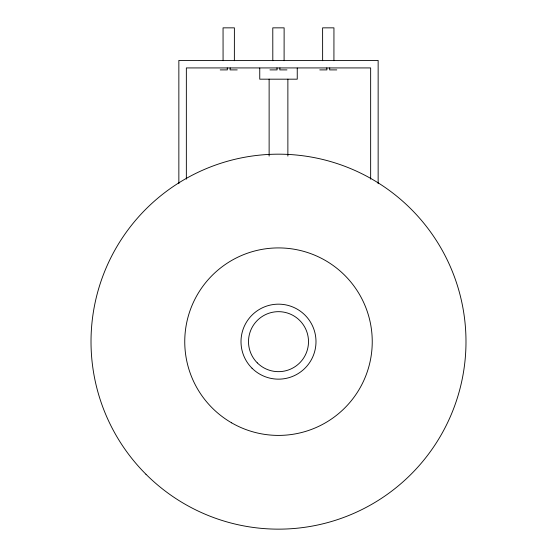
<?xml version="1.0" encoding="UTF-8"?>
<svg xmlns="http://www.w3.org/2000/svg" width="557" height="557" viewBox="0 0 557 557"><rect width="100%" height="100%" fill="white"/><g stroke="black" fill="none" stroke-linecap="round" stroke-linejoin="round"><path stroke-width="0.84" d="M234.365 60.699L234.393 27.85L223.051 27.85L223.078 60.699M284.098 60.699L284.126 27.85L272.784 27.85L272.812 60.699M333.922 60.699L333.949 27.85L322.607 27.85L322.635 60.699M230.187 67.926L230.069 69.897L237.226 69.897M279.92 67.926L279.802 69.897L286.959 69.897M329.744 67.926L329.626 69.897L336.783 69.897M220.217 69.897L227.374 69.897L227.256 67.926M269.95 69.897L277.108 69.897L276.989 67.926M319.774 69.897L326.931 69.897L326.813 67.926M378.147 183.685L378.147 60.428L178.853 60.428L178.853 183.685M370.649 179.173L370.649 67.926L186.351 67.926L186.351 179.173M297.25 68.093L297.25 79.178L259.75 79.178L259.75 68.093M287.872 79.178L287.872 156.099M269.128 79.178L269.128 156.099M231.628 422.847A93.743 93.743 0 0 0 372.243 341.657A93.743 93.743 0 0 0 231.628 260.474A93.743 93.743 0 0 0 231.628 422.847M145.927 474.237A187.493 187.493 0 0 0 459.602 390.185A187.493 187.493 0 0 0 229.971 160.562A187.493 187.493 0 0 0 145.927 474.237M257.285 362.872A30.001 30.001 0 0 0 307.478 349.427A30.001 30.001 0 0 0 270.737 312.686A30.001 30.001 0 0 0 257.285 362.872M251.987 368.177A37.5 37.5 0 0 0 314.719 351.363A37.5 37.5 0 0 0 268.794 305.438A37.5 37.5 0 0 0 251.987 368.177"/></g></svg>
